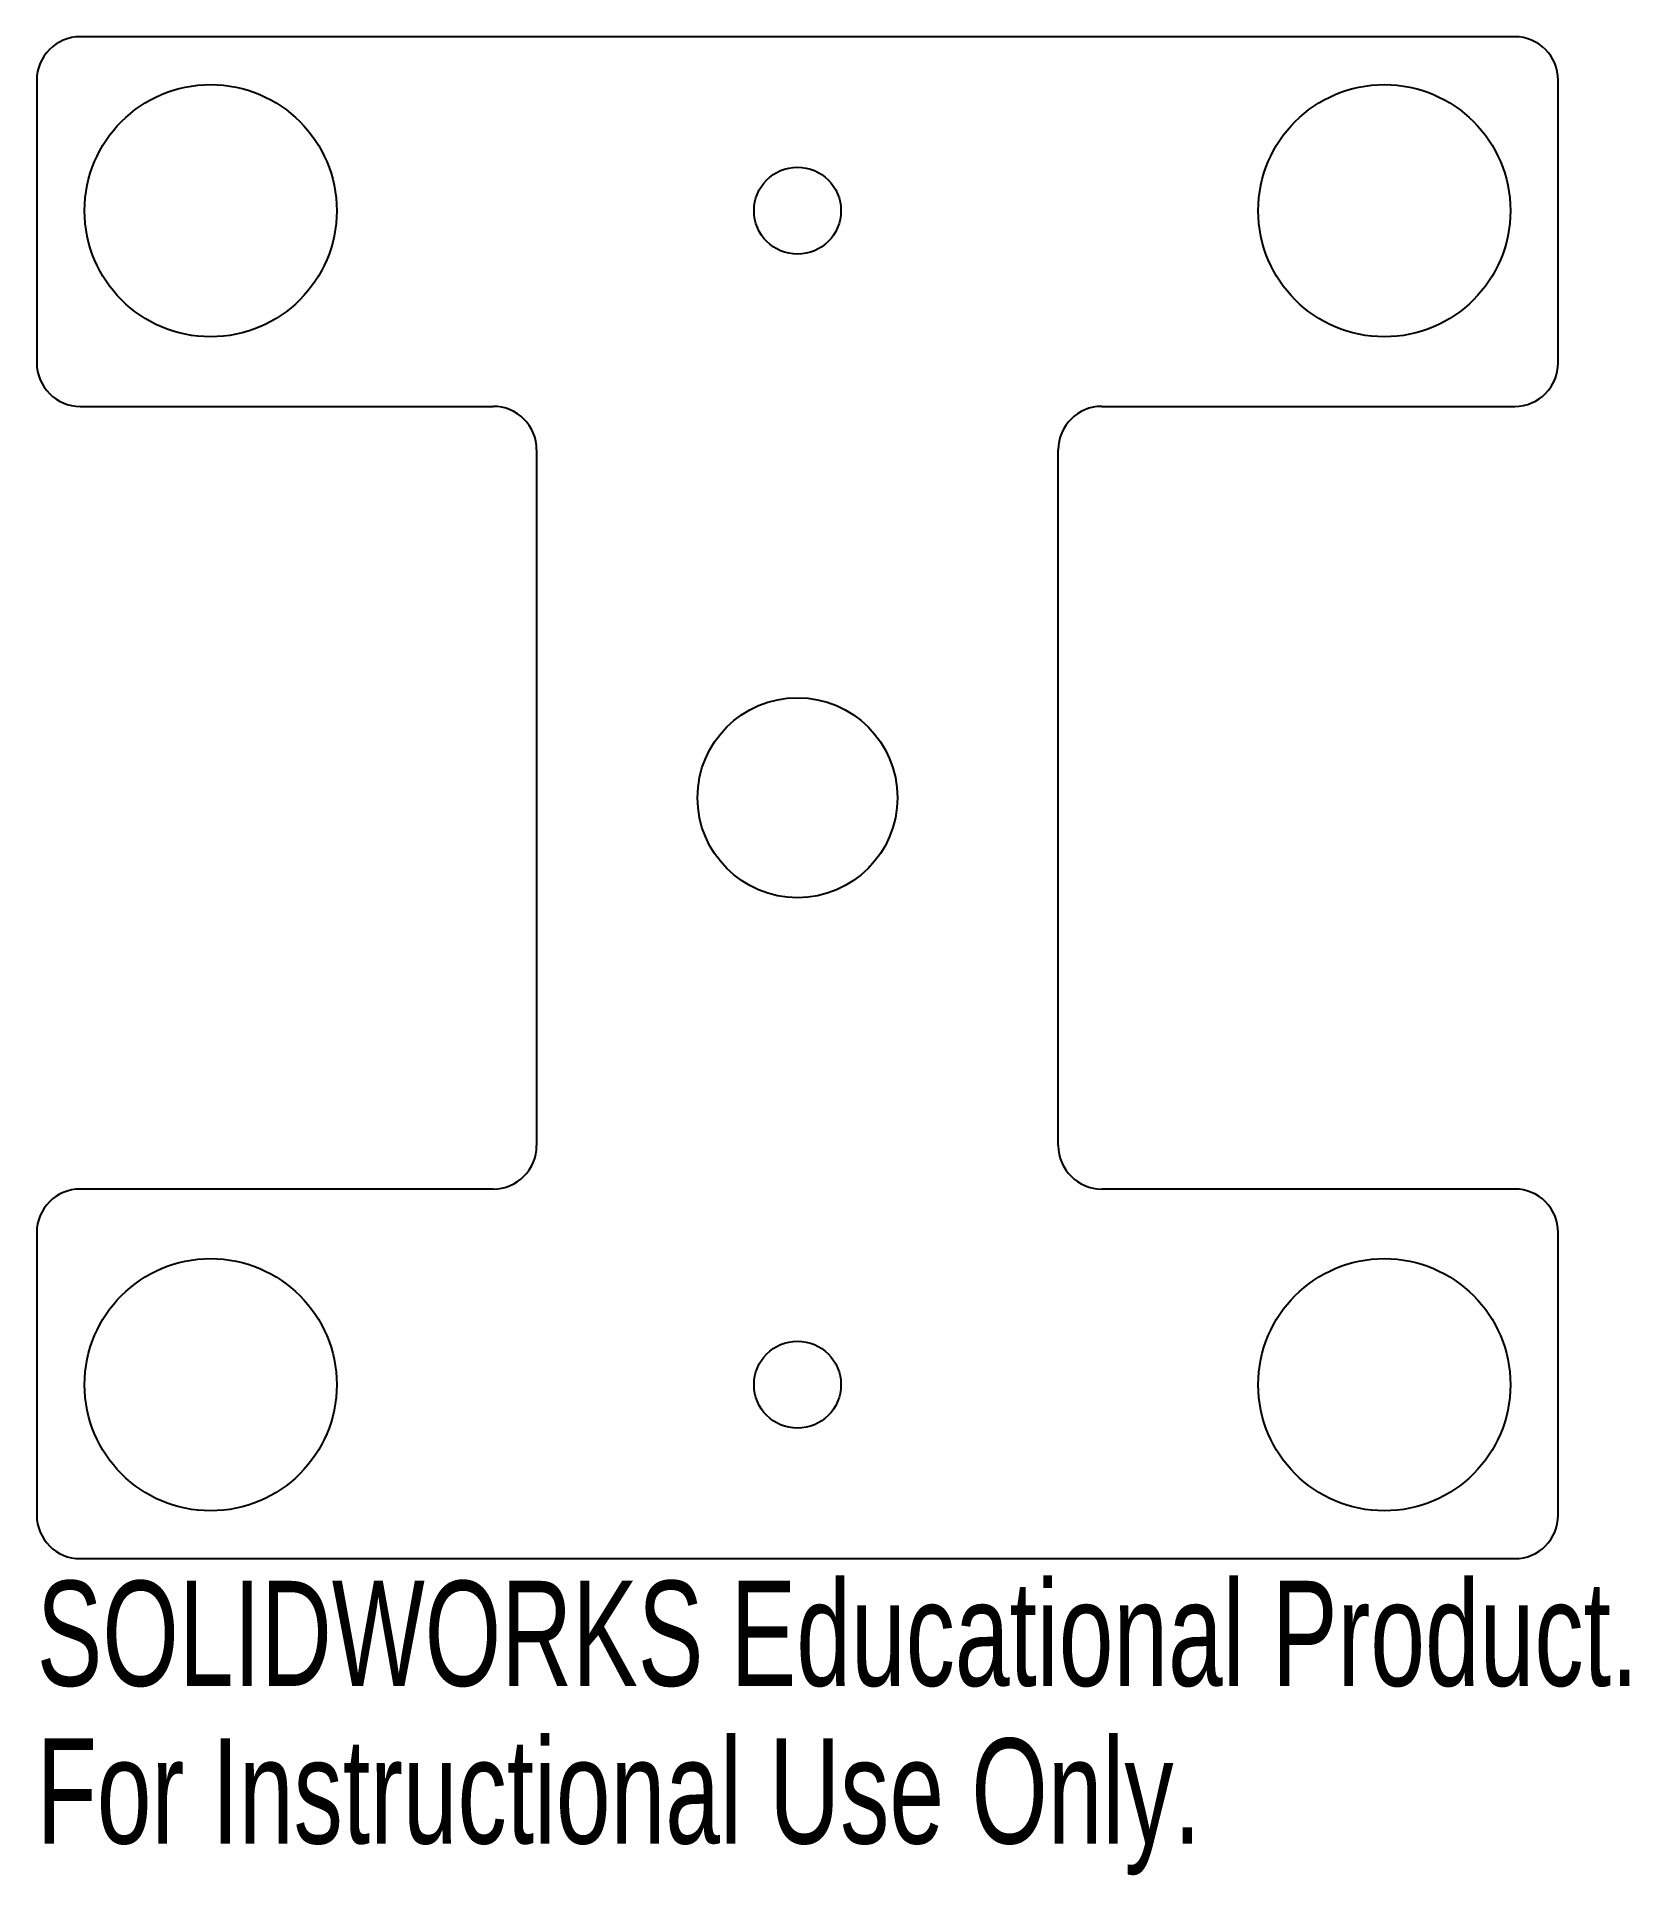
# Model space of a CAD drawing. Header units: millimetres. Extents: x -35 to 38.3, y -49.6 to 35.
import ezdxf

# ---------------------------------------------------------------- set-up
doc = ezdxf.new("R2010")
doc.units = ezdxf.units.MM
doc.styles.add('SLDTEXTSTYLE0', font='TXT', dxfattribs={"width": 0.7})

msp = doc.modelspace()

# ---------------------------------------------------------------- linework, layer by layer
at = {"color": 7, "linetype": 'Continuous', "lineweight": 25}
for p, q in [((33, 35), (-33, 35)), ((-35, 33), (-35, 20)), ((35, 20), (35, 33)), ((-33, 18), (-14, 18)), ((14, 18), (33, 18)), ((-12, 16), (-12, -16)), ((12, -16), (12, 16)), ((-14, -18), (-33, -18)), ((33, -18), (14, -18)), ((-35, -20), (-35, -33)), ((35, -33), (35, -20)), ((-33, -35), (33, -35))]:
    msp.add_line(p, q, dxfattribs=at)
for centre, radius in [((-27, 27), 5.8), ((27, 27), 5.8), ((0, 27), 2), ((0, 0), 4.6), ((-27, -27), 5.8), ((27, -27), 5.8), ((0, -27), 2)]:
    msp.add_circle(centre, radius, dxfattribs=at)
for centre, start, end in [((-33, 33), 90, 180), ((33, 33), 0, 90), ((-33, 20), 180, 270), ((33, 20), 270, 0), ((-14, 16), 0, 90), ((14, 16), 90, 180), ((-14, -16), 270, 0), ((14, -16), 180, 270), ((-33, -20), 90, 180), ((33, -20), 0, 90), ((-33, -33), 180, 270), ((33, -33), 270, 0)]:
    msp.add_arc(centre, 2, start, end, dxfattribs=at)

# ---------------------------------------------------------------- texts
at = {"color": 7, "linetype": 'Continuous', "char_height": 4.83362, "attachment_point": 1, "style": 'SLDTEXTSTYLE0'}
for s, insert in [('SOLIDWORKS Educational Product.', (-35, -36.02)), ('For Instructional Use Only.', (-35, -43.27))]:
    msp.add_mtext(s, dxfattribs=dict(at, insert=insert))

doc.saveas('drawing.dxf')
